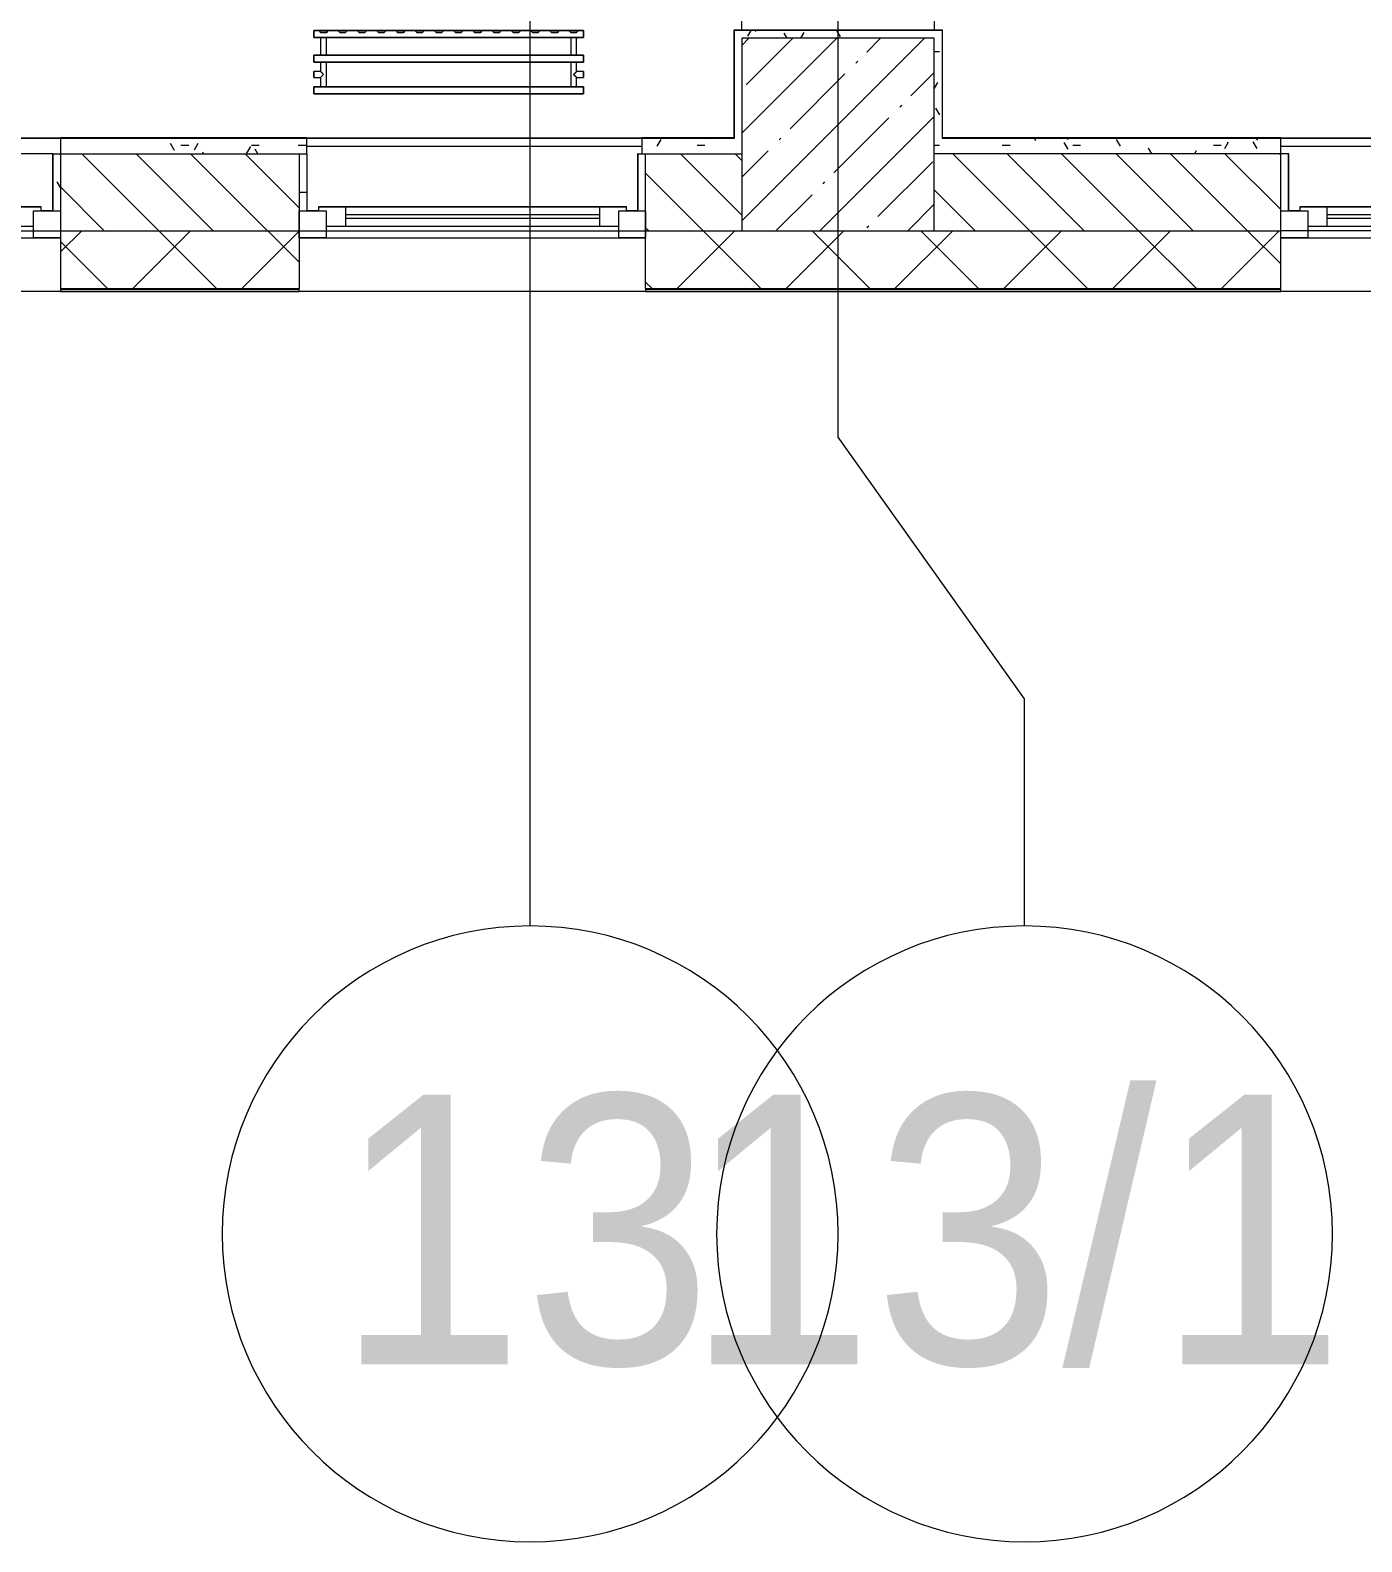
# Model space of a CAD drawing. Header units: millimetres. Extents: x -1113 to 415037, y -3642 to 354837.
# Drawn here: x 330289 to 333748, y -3506 to 421 of the extents above; entities that cross this region are included whole.
import ezdxf

# ---------------------------------------------------------------- set-up
doc = ezdxf.new("R2010")
doc.units = ezdxf.units.MM
for name, color, linetype, lineweight in [('A-FLOR', 7, 'Continuous', 9), ('A-GLAZ', 7, 'Continuous', 9), ('A-GLAZ-1', 7, 'Continuous', 5), ('A-WALL', 7, 'Continuous', 5), ('I-WALL', 7, 'Continuous', 5), ('S-COLS', 7, 'Continuous', 9), ('S-COLS-1', 7, 'Continuous', 5), ('Оси', 7, 'Continuous', 9), ('Оси-1', 7, 'Continuous', 20)]:
    doc.layers.add(name, color=color, linetype=linetype, lineweight=lineweight)
for name, color, linetype, lineweight, true_color in [('A-WALL-1', 9, 'Continuous', 5, 0x808080), ('A-WALL-FNSH-1', 9, 'Continuous', 5, 0x808080), ('M-EQPM-1', 7, 'Continuous', 9, 0xb2b2b2)]:
    doc.layers.add(name, color=color, linetype=linetype, lineweight=lineweight, true_color=true_color)
doc.styles.add('Arial', font='arial.ttf', dxfattribs={"width": 0.9, "height": 700})
pattern_1 = [(0, (289227.4, 1e-08), (243.84, 60.96), [20.117, -162.763, 20.117, -162.763, -975.36]), (0, (289227.4, 1e-08), (243.84, 60.96), [-365.76, 20.117, -345.643, 20.117, -162.763, -426.72]), (0, (289227.4, 1e-08), (243.84, 60.96), [-914.4, 20.117, -101.803, 20.117, -284.683]), (120, (289318.84, 30.48), (-174.71291, 180.691634), [20.117, -162.763, 20.117, -162.763, -975.36]), (120, (289318.84, 30.48), (-174.71291, 180.691634), [-365.76, 20.117, -345.643, 20.117, -162.763, -426.72]), (120, (289318.84, 30.48), (-174.71291, 180.691634), [-914.4, 20.117, -101.803, 20.117, -284.683]), (240, (289349.32, 152.4), (-69.12709, -241.651634), [20.117, -162.763, 20.117, -162.763, -975.36]), (240, (289349.32, 152.4), (-69.12709, -241.651634), [-365.76, 20.117, -345.643, 20.117, -162.763, -426.72]), (240, (289349.32, 152.4), (-69.12709, -241.651634), [-914.4, 20.117, -101.803, 20.117, -284.683])]

# ---------------------------------------------------------------- blocks, each defined once
blk = doc.blocks.new('BSC_Колонна _Прямоугольная - 500х500-V519-Объем проектирования 3 этажа')
at = {"layer": 'S-COLS-1'}
h = blk.add_hatch(dxfattribs=at)
h.set_pattern_fill('FP_12', color=256, style=0, pattern_type=2)
h.set_pattern_definition([(45, (-43160, -150), (-114.04925, 114.04925), []), (45, (-43045.95, -150), (-114.04925, 114.04925), [201.613, -40.323, 6.706, -33.617])])
h.paths.add_polyline_path([(-18.6, -250), (250, -250), (250, 250), (-250, 250), (-250, -250)])
for p, q in [((250, 250), (-250, 250)), ((-250, 250), (-250, -250)), ((250, -250), (250, 250)), ((-250, -250), (250, -250))]:
    blk.add_line(p, q, dxfattribs=at)
blk = doc.blocks.new('120_Окно_СКБ_2Ст - 120_Окно_СКБ_2Ст 3100х2500 _мал_створка слева_ 2-22446355-Объем проектирования 3 этажа')
at = {"layer": 'A-GLAZ'}
for p, q in [((-1550, -127), (-1550, -57)), ((-1550, -57), (-1480, -57)), ((-1480, -57), (-1480, -127)), ((650, -127), (650, -57)), ((650, -57), (720, -57)), ((720, -57), (720, -127)), ((1480, -127), (1480, -57)), ((1480, -57), (1550, -57)), ((1550, -57), (1550, -127)), ((650, -87), (-1480, -87)), ((-1480, -87), (-1480, -127)), ((-1430, -137), (-1430, -87)), ((600, -137), (600, -87)), ((650, -127), (650, -87)), ((1480, -87), (720, -87)), ((720, -87), (720, -127)), ((770, -137), (770, -87)), ((1430, -137), (1430, -87)), ((1480, -127), (1480, -87)), ((-1480, -127), (-1550, -127)), ((-1480, -127), (-1500, -127)), ((-1500, -127), (-1500, -137)), ((-1500, -137), (670, -137)), ((670, -137), (-1500, -137)), ((720, -127), (650, -127)), ((670, -127), (650, -127)), ((670, -137), (670, -127)), ((720, -127), (700, -127)), ((700, -127), (700, -137)), ((700, -137), (1500, -137)), ((1500, -137), (700, -137)), ((1550, -127), (1480, -127)), ((1500, -127), (1480, -127)), ((1500, -137), (1500, -127))]:
    blk.add_line(p, q, dxfattribs=at)
at = {"layer": 'A-GLAZ-1'}
for p, q in [((1550, -57), (-1550, -57)), ((-1430, -107), (600, -107)), ((600, -117), (-1430, -117)), ((770, -107), (1430, -107)), ((1430, -117), (770, -117)), ((-1530, -127), (-1500, -127)), ((670, -127), (700, -127)), ((1500, -127), (1530, -127))]:
    blk.add_line(p, q, dxfattribs=at)
blk = doc.blocks.new('120_Окно_СКБ_2Ст - 120_Окно_СКБ_2Ст 2100х2400 _мал створка справа_-V539-Объем проектирования 3 этажа')
at = {"layer": 'A-GLAZ'}
for p, q in [((-1050, -127), (-1050, -57)), ((-1050, -57), (-980, -57)), ((-980, -57), (-980, -127)), ((150, -127), (150, -57)), ((150, -57), (220, -57)), ((220, -57), (220, -127)), ((980, -127), (980, -57)), ((980, -57), (1050, -57)), ((1050, -57), (1050, -127)), ((150, -87), (-980, -87)), ((-980, -87), (-980, -127)), ((-930, -137), (-930, -87)), ((100, -137), (100, -87)), ((150, -127), (150, -87)), ((980, -87), (220, -87)), ((220, -87), (220, -127)), ((270, -137), (270, -87)), ((930, -137), (930, -87)), ((980, -127), (980, -87)), ((-980, -127), (-1050, -127)), ((-980, -127), (-1000, -127)), ((-1000, -127), (-1000, -137)), ((-1000, -137), (170, -137)), ((170, -137), (-1000, -137)), ((220, -127), (150, -127)), ((170, -127), (150, -127)), ((170, -137), (170, -127)), ((220, -127), (200, -127)), ((200, -127), (200, -137)), ((200, -137), (1000, -137)), ((1000, -137), (200, -137)), ((1050, -127), (980, -127)), ((1000, -127), (980, -127)), ((1000, -137), (1000, -127))]:
    blk.add_line(p, q, dxfattribs=at)
at = {"layer": 'A-GLAZ-1'}
for p, q in [((1050, -57), (-1050, -57)), ((-930, -107), (100, -107)), ((100, -117), (-930, -117)), ((270, -107), (930, -107)), ((930, -117), (270, -117)), ((-1030, -127), (-1000, -127)), ((170, -127), (200, -127)), ((1000, -127), (1030, -127))]:
    blk.add_line(p, q, dxfattribs=at)
blk = doc.blocks.new('120_Окно_СКБ_1Ст - 120_Окно_СКБ_1Ст 900х2500_h_-22445987-Объем проектирования 3 этажа')
at = {"layer": 'A-GLAZ'}
for p, q in [((-450, -127), (-450, -57)), ((-450, -57), (-380, -57)), ((-380, -57), (-380, -127)), ((380, -127), (380, -57)), ((380, -57), (450, -57)), ((450, -57), (450, -127)), ((380, -87), (-380, -87)), ((-380, -87), (-380, -127)), ((-330, -137), (-330, -87)), ((330, -137), (330, -87)), ((380, -127), (380, -87)), ((-380, -127), (-450, -127)), ((-380, -127), (-400, -127)), ((-400, -127), (-400, -137)), ((-400, -137), (400, -137)), ((400, -137), (-400, -137)), ((450, -127), (380, -127)), ((400, -127), (380, -127)), ((400, -137), (400, -127))]:
    blk.add_line(p, q, dxfattribs=at)
at = {"layer": 'A-GLAZ-1'}
for p, q in [((450, -57), (-450, -57)), ((-330, -107), (330, -107)), ((330, -117), (-330, -117)), ((-430, -127), (-400, -127)), ((400, -127), (430, -127))]:
    blk.add_line(p, q, dxfattribs=at)
blk = doc.blocks.new('radiator_prado_classic_z_tip_30_po exemplyaru - Classic Z Тип 30-500-V660-Объем проектирования 3 этажа')
at = {"layer": 'M-EQPM-1'}
for p, q in [((0, 228), (0, 210)), ((700, 228), (0, 228)), ((0, 210), (0, 228)), ((0, 228), (12.5, 228)), ((0, 210), (700, 210)), ((17.8, 210), (0, 210)), ((12.5, 228), (37.5, 228)), ((37.5, 228), (12.5, 228)), ((12.5, 228), (37.5, 228)), ((12.5, 228), (17.5, 223)), ((12.5, 228), (17.5, 223)), ((32.5, 223), (17.5, 223)), ((17.5, 223), (32.5, 223)), ((17.5, 210), (17.5, 164)), ((17.5, 210), (17.5, 164)), ((17.8, 210), (17.5, 210)), ((17.5, 210), (17.8, 210)), ((17.8, 210), (17.5, 210)), ((17.5, 210), (18.5, 210)), ((32.2, 210), (17.8, 210)), ((17.8, 210), (32.2, 210)), ((32.2, 210), (17.8, 210)), ((18.5, 210), (21.3, 210)), ((21.3, 210), (25, 210)), ((25, 210), (32.5, 210)), ((32.5, 210), (32.2, 210)), ((32.2, 210), (32.5, 210)), ((32.5, 210), (32.2, 210)), ((667.8, 210), (32.2, 210)), ((32.5, 223), (37.5, 228)), ((37.5, 228), (32.5, 223)), ((32.5, 164), (32.5, 210)), ((32.5, 164), (32.5, 210)), ((37.5, 228), (62.5, 228)), ((62.5, 228), (87.5, 228)), ((87.5, 228), (62.5, 228)), ((62.5, 228), (87.5, 228)), ((62.5, 228), (67.5, 223)), ((62.5, 228), (67.5, 223)), ((82.5, 223), (67.5, 223)), ((67.5, 223), (82.5, 223)), ((82.5, 223), (87.5, 228)), ((87.5, 228), (82.5, 223)), ((87.5, 228), (112.5, 228)), ((112.5, 228), (137.5, 228)), ((137.5, 228), (112.5, 228)), ((112.5, 228), (137.5, 228)), ((112.5, 228), (117.5, 223)), ((112.5, 228), (117.5, 223)), ((132.5, 223), (117.5, 223)), ((117.5, 223), (132.5, 223)), ((132.5, 223), (137.5, 228)), ((137.5, 228), (132.5, 223)), ((137.5, 228), (162.5, 228)), ((162.5, 228), (187.5, 228)), ((187.5, 228), (162.5, 228)), ((162.5, 228), (187.5, 228)), ((162.5, 228), (167.5, 223)), ((162.5, 228), (167.5, 223)), ((182.5, 223), (167.5, 223)), ((167.5, 223), (182.5, 223)), ((182.5, 223), (187.5, 228)), ((187.5, 228), (182.5, 223)), ((187.5, 228), (212.5, 228)), ((212.5, 228), (237.5, 228)), ((237.5, 228), (212.5, 228)), ((212.5, 228), (237.5, 228)), ((212.5, 228), (217.5, 223)), ((212.5, 228), (217.5, 223)), ((232.5, 223), (217.5, 223)), ((217.5, 223), (232.5, 223)), ((232.5, 223), (237.5, 228)), ((237.5, 228), (232.5, 223)), ((237.5, 228), (262.5, 228)), ((262.5, 228), (287.5, 228)), ((287.5, 228), (262.5, 228)), ((262.5, 228), (287.5, 228)), ((262.5, 228), (267.5, 223)), ((262.5, 228), (267.5, 223)), ((282.5, 223), (267.5, 223)), ((267.5, 223), (282.5, 223)), ((282.5, 223), (287.5, 228)), ((287.5, 228), (282.5, 223)), ((287.5, 228), (312.5, 228)), ((312.5, 228), (337.5, 228)), ((337.5, 228), (312.5, 228)), ((312.5, 228), (337.5, 228)), ((312.5, 228), (317.5, 223)), ((312.5, 228), (317.5, 223)), ((332.5, 223), (317.5, 223)), ((317.5, 223), (332.5, 223)), ((332.5, 223), (337.5, 228)), ((337.5, 228), (332.5, 223)), ((337.5, 228), (362.5, 228)), ((362.5, 228), (387.5, 228)), ((387.5, 228), (362.5, 228)), ((362.5, 228), (387.5, 228)), ((362.5, 228), (367.5, 223)), ((362.5, 228), (367.5, 223)), ((382.5, 223), (367.5, 223)), ((367.5, 223), (382.5, 223)), ((382.5, 223), (387.5, 228)), ((387.5, 228), (382.5, 223)), ((387.5, 228), (412.5, 228)), ((412.5, 228), (437.5, 228)), ((437.5, 228), (412.5, 228)), ((412.5, 228), (437.5, 228)), ((412.5, 228), (417.5, 223)), ((412.5, 228), (417.5, 223)), ((432.5, 223), (417.5, 223)), ((417.5, 223), (432.5, 223)), ((432.5, 223), (437.5, 228)), ((437.5, 228), (432.5, 223)), ((437.5, 228), (462.5, 228)), ((462.5, 228), (487.5, 228)), ((487.5, 228), (462.5, 228)), ((462.5, 228), (487.5, 228)), ((462.5, 228), (467.5, 223)), ((462.5, 228), (467.5, 223)), ((482.5, 223), (467.5, 223)), ((467.5, 223), (482.5, 223)), ((482.5, 223), (487.5, 228)), ((487.5, 228), (482.5, 223)), ((487.5, 228), (512.5, 228)), ((512.5, 228), (537.5, 228)), ((537.5, 228), (512.5, 228)), ((512.5, 228), (537.5, 228)), ((512.5, 228), (517.5, 223)), ((512.5, 228), (517.5, 223)), ((532.5, 223), (517.5, 223)), ((517.5, 223), (532.5, 223)), ((532.5, 223), (537.5, 228)), ((537.5, 228), (532.5, 223)), ((537.5, 228), (562.5, 228)), ((562.5, 228), (587.5, 228)), ((587.5, 228), (562.5, 228)), ((562.5, 228), (587.5, 228)), ((562.5, 228), (567.5, 223)), ((562.5, 228), (567.5, 223)), ((582.5, 223), (567.5, 223)), ((567.5, 223), (582.5, 223)), ((582.5, 223), (587.5, 228)), ((587.5, 228), (582.5, 223)), ((587.5, 228), (612.5, 228)), ((612.5, 228), (637.5, 228)), ((637.5, 228), (612.5, 228)), ((612.5, 228), (637.5, 228)), ((612.5, 228), (617.5, 223)), ((617.5, 223), (612.5, 228)), ((632.5, 223), (617.5, 223)), ((617.5, 223), (632.5, 223)), ((632.5, 223), (637.5, 228)), ((637.5, 228), (632.5, 223)), ((637.5, 228), (662.5, 228)), ((662.5, 228), (687.5, 228)), ((687.5, 228), (662.5, 228)), ((662.5, 228), (687.5, 228)), ((662.5, 228), (667.5, 223)), ((662.5, 228), (667.5, 223)), ((682.5, 223), (667.5, 223)), ((667.5, 223), (682.5, 223)), ((667.5, 210), (667.5, 164)), ((667.5, 210), (667.5, 164)), ((667.8, 210), (667.5, 210)), ((667.5, 210), (671.2, 210)), ((667.8, 210), (667.5, 210)), ((667.5, 210), (667.8, 210)), ((682.2, 210), (667.8, 210)), ((671.2, 210), (667.8, 210)), ((667.8, 210), (682.2, 210)), ((671.2, 210), (682.5, 210)), ((673.1, 210), (671.2, 210)), ((675, 210), (673.1, 210)), ((676.9, 210), (675, 210)), ((678.7, 210), (676.9, 210)), ((682.2, 210), (678.7, 210)), ((682.5, 210), (682.2, 210)), ((682.5, 210), (682.2, 210)), ((682.2, 210), (682.5, 210)), ((700, 210), (682.2, 210)), ((682.5, 223), (687.5, 228)), ((687.5, 228), (682.5, 223)), ((682.5, 164), (682.5, 210)), ((682.5, 164), (682.5, 210)), ((687.5, 228), (700, 228)), ((700, 210), (700, 228)), ((700, 228), (700, 210)), ((700, 164), (0, 164)), ((0, 164), (0, 146)), ((0, 146), (0, 164)), ((0, 164), (17.8, 164)), ((17.8, 164), (17.5, 164)), ((17.5, 164), (17.8, 164)), ((17.8, 164), (17.5, 164)), ((17.5, 164), (21.3, 164)), ((32.2, 164), (17.8, 164)), ((17.8, 164), (32.2, 164)), ((32.2, 164), (17.8, 164)), ((21.3, 164), (30.3, 164)), ((30.3, 164), (32.5, 164)), ((32.5, 164), (32.2, 164)), ((32.2, 164), (32.5, 164)), ((32.5, 164), (32.2, 164)), ((32.2, 164), (667.8, 164)), ((667.8, 164), (667.5, 164)), ((667.5, 164), (675, 164)), ((667.8, 164), (667.5, 164)), ((667.5, 164), (667.8, 164)), ((682.2, 164), (667.8, 164)), ((682.2, 164), (667.8, 164)), ((667.8, 164), (682.2, 164)), ((675, 164), (682.5, 164)), ((682.5, 164), (682.2, 164)), ((682.5, 164), (682.2, 164)), ((682.2, 164), (682.5, 164)), ((682.2, 164), (700, 164)), ((700, 146), (700, 164)), ((700, 164), (700, 146)), ((0, 146), (700, 146)), ((18.5, 146), (0, 146)), ((17.5, 121.5), (0, 121.5)), ((17.5, 121.5), (0, 121.5)), ((0, 121.5), (0, 120.5)), ((0, 106.5), (0, 121.5)), ((0, 120.5), (0, 107.5)), ((0, 120.5), (0, 119.3)), ((0, 114), (0, 120.5)), ((0, 120.5), (0, 120.5)), ((0, 119.3), (0, 117.8)), ((17.5, 146), (17.5, 121.5)), ((17.5, 146), (17.5, 121.5)), ((17.5, 146), (17.8, 146)), ((17.8, 146), (17.5, 146)), ((17.5, 146), (18.5, 146)), ((21.3, 146), (17.5, 146)), ((17.8, 146), (18.5, 146)), ((18.5, 146), (17.8, 146)), ((18.5, 146), (32.2, 146)), ((32.2, 146), (18.5, 146)), ((18.5, 146), (32.2, 146)), ((30.3, 146), (21.3, 146)), ((32.5, 146), (30.3, 146)), ((32.2, 146), (32.5, 146)), ((32.5, 146), (32.2, 146)), ((32.2, 146), (32.5, 146)), ((667.8, 146), (32.2, 146)), ((32.5, 82), (32.5, 146)), ((32.5, 82), (32.5, 146)), ((667.5, 146), (667.5, 82)), ((667.5, 146), (667.5, 82)), ((667.5, 146), (667.8, 146)), ((669.7, 146), (667.5, 146)), ((667.5, 146), (667.8, 146)), ((667.8, 146), (667.5, 146)), ((667.8, 146), (681.5, 146)), ((667.8, 146), (681.5, 146)), ((681.5, 146), (667.8, 146)), ((682.5, 146), (669.7, 146)), ((681.5, 146), (682.5, 146)), ((681.5, 146), (682.5, 146)), ((682.5, 146), (681.5, 146)), ((700, 146), (681.5, 146)), ((682.5, 121.5), (682.5, 146)), ((682.5, 121.5), (682.5, 146)), ((700, 121.5), (682.5, 121.5)), ((700, 121.5), (682.5, 121.5)), ((700, 121.5), (700, 106.5)), ((700, 120.5), (700, 121.5)), ((700, 121.5), (700, 120.5)), ((700, 120.5), (700, 121.5)), ((700, 114), (700, 120.5)), ((700, 120.5), (700, 107.5)), ((700, 107.5), (700, 120.5)), ((0, 117.8), (0, 114)), ((0, 114), (0, 110.3)), ((0, 110.3), (0, 114)), ((0, 110.3), (0, 108.7)), ((0, 107.5), (0, 110.3)), ((0, 108.7), (0, 107.5)), ((0, 107.5), (0, 106.5)), ((0, 107.5), (0, 107.5)), ((0, 106.5), (17.5, 106.5)), ((0, 106.5), (17.5, 106.5)), ((700, 82), (0, 82)), ((0, 82), (0, 64)), ((0, 64), (0, 82)), ((0, 82), (18.5, 82)), ((17.5, 106.5), (17.5, 82)), ((17.5, 106.5), (17.5, 82)), ((17.8, 82), (17.5, 82)), ((17.5, 82), (18.5, 82)), ((18.5, 82), (17.5, 82)), ((17.5, 82), (25, 82)), ((18.5, 82), (17.8, 82)), ((32.2, 82), (18.5, 82)), ((18.5, 82), (32.2, 82)), ((32.2, 82), (18.5, 82)), ((25, 82), (32.5, 82)), ((32.5, 82), (32.2, 82)), ((32.2, 82), (32.5, 82)), ((32.5, 82), (32.2, 82)), ((32.2, 82), (667.8, 82)), ((667.8, 82), (667.5, 82)), ((667.5, 82), (675, 82)), ((667.8, 82), (667.5, 82)), ((667.5, 82), (667.8, 82)), ((681.5, 82), (667.8, 82)), ((681.5, 82), (667.8, 82)), ((667.8, 82), (681.5, 82)), ((675, 82), (678.7, 82)), ((678.7, 82), (682.5, 82)), ((682.5, 82), (681.5, 82)), ((682.5, 82), (681.5, 82)), ((681.5, 82), (682.5, 82)), ((681.5, 82), (700, 82)), ((682.5, 82), (682.5, 106.5)), ((682.5, 106.5), (700, 106.5)), ((682.5, 82), (682.5, 106.5)), ((682.5, 106.5), (700, 106.5)), ((700, 107.5), (700, 114)), ((700, 106.5), (700, 107.5)), ((700, 107.5), (700, 106.5)), ((700, 106.5), (700, 107.5)), ((700, 64), (700, 82)), ((700, 82), (700, 64)), ((700, 64), (0, 64)), ((0, 64), (700, 64))]:
    blk.add_line(p, q, dxfattribs=at)
for points, knots in [([(18.5, 120.5), (18.4, 120.6), (18.3, 120.7), (18.1, 120.9), (17.9, 121.1), (17.8, 121.2), (17.7, 121.3), (17.5, 121.5), (17.5, 121.5), (17.5, 121.5)], [0.7142857, 0.7142857, 0.7142857, 0.7142857, 0.75, 0.7857143, 0.8214286, 0.8571429, 0.8928571, 0.9285714, 1, 1, 1, 1]), ([(17.5, 121.5), (17.5, 121.5), (17.5, 121.5), (17.7, 121.3), (17.8, 121.2), (17.9, 121.1), (18.1, 120.9), (18.3, 120.7), (18.4, 120.6), (18.5, 120.5)], [0, 0, 0, 0, 0.0714286, 0.1071429, 0.1428571, 0.1785714, 0.2142857, 0.25, 0.2857143, 0.2857143, 0.2857143, 0.2857143]), ([(17.5, 121.5), (17.5, 121.5), (17.5, 121.5), (17.7, 121.3), (17.8, 121.2), (17.9, 121.1), (18.1, 120.9), (18.3, 120.7), (18.4, 120.6), (18.5, 120.5)], [0, 0, 0, 0, 0.0714286, 0.1071429, 0.1428571, 0.1785714, 0.2142857, 0.25, 0.2857143, 0.2857143, 0.2857143, 0.2857143]), ([(25, 114), (24.5, 114.5), (23.6, 115.4), (22.4, 116.6), (21.6, 117.4), (21.1, 117.9), (20.8, 118.2), (20.5, 118.5), (20.2, 118.8), (19.8, 119.1), (19.6, 119.4), (19.3, 119.7), (19, 120), (18.7, 120.3), (18.5, 120.5), (18.3, 120.7), (18.1, 120.9), (17.9, 121.1), (17.8, 121.2), (17.7, 121.3), (17.5, 121.5), (17.5, 121.5), (17.5, 121.5)], [0, 0, 0, 0, 0.142857, 0.285714, 0.357143, 0.392857, 0.428571, 0.464286, 0.5, 0.535714, 0.571429, 0.607143, 0.642857, 0.678571, 0.714286, 0.75, 0.785714, 0.821429, 0.857143, 0.892857, 0.928571, 1, 1, 1, 1]), ([(22.1, 116.9), (21.9, 117.1), (21.6, 117.4), (21.1, 117.9), (20.8, 118.2), (20.5, 118.5), (20.2, 118.8), (19.9, 119.2), (19.7, 119.3), (19.6, 119.4)], [0.2857143, 0.2857143, 0.2857143, 0.2857143, 0.3571429, 0.3928571, 0.4285714, 0.4642857, 0.5, 0.5357143, 0.5714286, 0.5714286, 0.5714286, 0.5714286]), ([(19.6, 119.4), (19.7, 119.3), (19.9, 119.2), (20.3, 118.7), (20.7, 118.3), (21.1, 117.9), (21.6, 117.4), (21.9, 117.1), (22.1, 116.9)], [0.4285714, 0.4285714, 0.4285714, 0.4285714, 0.4642857, 0.5, 0.5714286, 0.6071429, 0.6428571, 0.7142857, 0.7142857, 0.7142857, 0.7142857]), ([(19.6, 119.4), (19.7, 119.3), (19.8, 119.1), (20.3, 118.7), (20.7, 118.3), (21.1, 117.9), (21.6, 117.4), (21.9, 117.1), (22.1, 116.9)], [0.4285714, 0.4285714, 0.4285714, 0.4285714, 0.4642857, 0.5, 0.5714286, 0.6071429, 0.6428571, 0.7142857, 0.7142857, 0.7142857, 0.7142857]), ([(675, 114), (675.5, 114.5), (676.4, 115.4), (677.6, 116.6), (678.4, 117.4), (678.9, 117.9), (679.2, 118.2), (679.5, 118.5), (679.8, 118.8), (680.1, 119.2), (680.4, 119.4), (680.7, 119.7), (681, 120), (681.3, 120.3), (681.5, 120.5), (681.7, 120.7), (681.9, 120.9), (682.1, 121.1), (682.2, 121.2), (682.3, 121.3), (682.5, 121.5), (682.5, 121.5), (682.5, 121.5)], [0, 0, 0, 0, 0.142857, 0.285714, 0.357143, 0.392857, 0.428571, 0.464286, 0.5, 0.535714, 0.571429, 0.607143, 0.642857, 0.678571, 0.714286, 0.75, 0.785714, 0.821429, 0.857143, 0.892857, 0.928571, 1, 1, 1, 1]), ([(680.4, 119.4), (680.3, 119.3), (680.1, 119.2), (679.7, 118.7), (679.3, 118.3), (678.9, 117.9), (678.4, 117.4), (678.1, 117.1), (677.9, 116.9)], [0.4285714, 0.4285714, 0.4285714, 0.4285714, 0.4642857, 0.5, 0.5714286, 0.6071429, 0.6428571, 0.7142857, 0.7142857, 0.7142857, 0.7142857]), ([(677.9, 116.9), (678.1, 117.1), (678.4, 117.4), (678.9, 117.9), (679.2, 118.2), (679.5, 118.5), (679.8, 118.8), (680.1, 119.2), (680.3, 119.3), (680.4, 119.4)], [0.2857143, 0.2857143, 0.2857143, 0.2857143, 0.3571429, 0.3928571, 0.4285714, 0.4642857, 0.5, 0.5357143, 0.5714286, 0.5714286, 0.5714286, 0.5714286]), ([(679.2, 118.2), (679.1, 118.1), (678.9, 117.9), (678.4, 117.4), (678.1, 117.1), (677.9, 116.9)], [0.5714286, 0.5714286, 0.5714286, 0.5714286, 0.6071429, 0.6428571, 0.7142857, 0.7142857, 0.7142857, 0.7142857]), ([(680.4, 119.4), (680.3, 119.3), (680.1, 119.2), (679.7, 118.7), (679.4, 118.4), (679.2, 118.2)], [0.4285714, 0.4285714, 0.4285714, 0.4285714, 0.4642857, 0.5, 0.5714286, 0.5714286, 0.5714286, 0.5714286]), ([(682.5, 121.5), (682.5, 121.5), (682.5, 121.5), (682.3, 121.3), (682.2, 121.2), (682.1, 121.1), (681.9, 120.9), (681.7, 120.7), (681.6, 120.6), (681.5, 120.5)], [0, 0, 0, 0, 0.0714286, 0.1071429, 0.1428571, 0.1785714, 0.2142857, 0.25, 0.2857143, 0.2857143, 0.2857143, 0.2857143]), ([(682.5, 121.5), (682.5, 121.5), (682.5, 121.5), (682.3, 121.3), (682.2, 121.2), (682.1, 121.1), (681.9, 120.9), (681.7, 120.7), (681.6, 120.6), (681.5, 120.5)], [0, 0, 0, 0, 0.0714286, 0.1071429, 0.1428571, 0.1785714, 0.2142857, 0.25, 0.2857143, 0.2857143, 0.2857143, 0.2857143]), ([(681.5, 120.5), (681.6, 120.6), (681.7, 120.7), (681.9, 120.9), (682.1, 121.1), (682.2, 121.2), (682.3, 121.3), (682.5, 121.5), (682.5, 121.5), (682.5, 121.5)], [0.7142857, 0.7142857, 0.7142857, 0.7142857, 0.75, 0.7857143, 0.8214286, 0.8571429, 0.8928571, 0.9285714, 1, 1, 1, 1]), ([(17.5, 106.5), (17.5, 106.5), (17.5, 106.5), (17.7, 106.7), (17.8, 106.8), (17.9, 106.9), (18.1, 107.1), (18.3, 107.3), (18.5, 107.5), (18.7, 107.7), (19, 108), (19.3, 108.3), (19.6, 108.6), (19.8, 108.9), (20.3, 109.3), (20.7, 109.7), (21.1, 110.1), (21.6, 110.6), (22.4, 111.4), (23.6, 112.6), (24.5, 113.5), (25, 114)], [0, 0, 0, 0, 0.071429, 0.107143, 0.142857, 0.178571, 0.214286, 0.25, 0.285714, 0.321429, 0.357143, 0.392857, 0.428571, 0.464286, 0.5, 0.571429, 0.607143, 0.642857, 0.714286, 0.857143, 1, 1, 1, 1]), ([(17.5, 106.5), (17.5, 106.5), (17.5, 106.5), (17.7, 106.7), (17.8, 106.8), (17.9, 106.9), (18.1, 107.1), (18.3, 107.3), (18.4, 107.4), (18.5, 107.5)], [0, 0, 0, 0, 0.0714286, 0.1071429, 0.1428571, 0.1785714, 0.2142857, 0.25, 0.2857143, 0.2857143, 0.2857143, 0.2857143]), ([(18.5, 107.5), (18.4, 107.4), (18.3, 107.3), (18.1, 107.1), (17.9, 106.9), (17.8, 106.8), (17.7, 106.7), (17.5, 106.5), (17.5, 106.5), (17.5, 106.5)], [0.7142857, 0.7142857, 0.7142857, 0.7142857, 0.75, 0.7857143, 0.8214286, 0.8571429, 0.8928571, 0.9285714, 1, 1, 1, 1]), ([(18.5, 107.5), (18.4, 107.4), (18.3, 107.3), (18.1, 107.1), (17.9, 106.9), (17.8, 106.8), (17.7, 106.7), (17.5, 106.5), (17.5, 106.5), (17.5, 106.5)], [0.7142857, 0.7142857, 0.7142857, 0.7142857, 0.75, 0.7857143, 0.8214286, 0.8571429, 0.8928571, 0.9285714, 1, 1, 1, 1]), ([(19.6, 108.6), (19.7, 108.7), (19.9, 108.8), (20.3, 109.3), (20.7, 109.7), (21.1, 110.1), (21.6, 110.6), (21.9, 110.9), (22.1, 111.1)], [0.4285714, 0.4285714, 0.4285714, 0.4285714, 0.4642857, 0.5, 0.5714286, 0.6071429, 0.6428571, 0.7142857, 0.7142857, 0.7142857, 0.7142857]), ([(22.1, 111.1), (21.9, 110.9), (21.6, 110.6), (21.1, 110.1), (20.8, 109.8), (20.5, 109.5), (20.2, 109.2), (19.9, 108.8), (19.7, 108.7), (19.6, 108.6)], [0.2857143, 0.2857143, 0.2857143, 0.2857143, 0.3571429, 0.3928571, 0.4285714, 0.4642857, 0.5, 0.5357143, 0.5714286, 0.5714286, 0.5714286, 0.5714286]), ([(22.1, 111.1), (21.9, 110.9), (21.6, 110.6), (21.1, 110.1), (20.8, 109.8), (20.5, 109.5), (20.2, 109.2), (19.8, 108.9), (19.7, 108.7), (19.6, 108.6)], [0.2857143, 0.2857143, 0.2857143, 0.2857143, 0.3571429, 0.3928571, 0.4285714, 0.4642857, 0.5, 0.5357143, 0.5714286, 0.5714286, 0.5714286, 0.5714286]), ([(682.5, 106.5), (682.5, 106.5), (682.5, 106.5), (682.3, 106.7), (682.2, 106.8), (682.1, 106.9), (681.9, 107.1), (681.7, 107.3), (681.5, 107.5), (681.3, 107.7), (681, 108), (680.7, 108.3), (680.4, 108.6), (680.1, 108.8), (679.7, 109.3), (679.3, 109.7), (678.9, 110.1), (678.4, 110.6), (677.6, 111.4), (676.4, 112.6), (675.5, 113.5), (675, 114)], [0, 0, 0, 0, 0.071429, 0.107143, 0.142857, 0.178571, 0.214286, 0.25, 0.285714, 0.321429, 0.357143, 0.392857, 0.428571, 0.464286, 0.5, 0.571429, 0.607143, 0.642857, 0.714286, 0.857143, 1, 1, 1, 1]), ([(677.9, 111.1), (678.1, 110.9), (678.4, 110.6), (678.9, 110.1), (679.2, 109.8), (679.5, 109.5), (679.8, 109.2), (680.1, 108.8), (680.3, 108.7), (680.4, 108.6)], [0.2857143, 0.2857143, 0.2857143, 0.2857143, 0.3571429, 0.3928571, 0.4285714, 0.4642857, 0.5, 0.5357143, 0.5714286, 0.5714286, 0.5714286, 0.5714286]), ([(677.9, 111.1), (678.1, 110.9), (678.4, 110.6), (678.9, 110.1), (679.2, 109.8), (679.5, 109.5), (679.8, 109.2), (680.1, 108.8), (680.3, 108.7), (680.4, 108.6)], [0.2857143, 0.2857143, 0.2857143, 0.2857143, 0.3571429, 0.3928571, 0.4285714, 0.4642857, 0.5, 0.5357143, 0.5714286, 0.5714286, 0.5714286, 0.5714286]), ([(680.4, 108.6), (680.3, 108.7), (680.1, 108.8), (679.7, 109.3), (679.3, 109.7), (678.9, 110.1), (678.4, 110.6), (678.1, 110.9), (677.9, 111.1)], [0.4285714, 0.4285714, 0.4285714, 0.4285714, 0.4642857, 0.5, 0.5714286, 0.6071429, 0.6428571, 0.7142857, 0.7142857, 0.7142857, 0.7142857]), ([(681.5, 107.5), (681.6, 107.4), (681.7, 107.3), (681.9, 107.1), (682.1, 106.9), (682.2, 106.8), (682.3, 106.7), (682.5, 106.5), (682.5, 106.5), (682.5, 106.5)], [0.7142857, 0.7142857, 0.7142857, 0.7142857, 0.75, 0.7857143, 0.8214286, 0.8571429, 0.8928571, 0.9285714, 1, 1, 1, 1]), ([(681.5, 107.5), (681.6, 107.4), (681.7, 107.3), (681.9, 107.1), (682.1, 106.9), (682.2, 106.8), (682.3, 106.7), (682.5, 106.5), (682.5, 106.5), (682.5, 106.5)], [0.7142857, 0.7142857, 0.7142857, 0.7142857, 0.75, 0.7857143, 0.8214286, 0.8571429, 0.8928571, 0.9285714, 1, 1, 1, 1]), ([(682.5, 106.5), (682.5, 106.5), (682.5, 106.5), (682.3, 106.7), (682.2, 106.8), (682.1, 106.9), (681.9, 107.1), (681.7, 107.3), (681.6, 107.4), (681.5, 107.5)], [0, 0, 0, 0, 0.0714286, 0.1071429, 0.1428571, 0.1785714, 0.2142857, 0.25, 0.2857143, 0.2857143, 0.2857143, 0.2857143])]:
    blk.add_open_spline(points, degree=3, knots=knots, dxfattribs=at)
for points in [[(19.6, 119.4), (19.5, 119.5), (19.3, 119.7), (19, 120), (18.7, 120.3), (18.6, 120.4), (18.5, 120.5)], [(18.5, 120.5), (18.6, 120.4), (18.7, 120.3), (19, 120), (19.3, 119.7), (19.5, 119.5), (19.6, 119.4)], [(18.5, 120.5), (18.6, 120.4), (18.7, 120.3), (19, 120), (19.3, 119.7), (19.5, 119.5), (19.6, 119.4)], [(681.5, 120.5), (681.4, 120.4), (681.3, 120.3), (681, 120), (680.7, 119.7), (680.5, 119.5), (680.4, 119.4)], [(681.5, 120.5), (681.4, 120.4), (681.3, 120.3), (681, 120), (680.7, 119.7), (680.5, 119.5), (680.4, 119.4)], [(680.4, 119.4), (680.5, 119.5), (680.7, 119.7), (681, 120), (681.3, 120.3), (681.4, 120.4), (681.5, 120.5)], [(18.5, 107.5), (18.6, 107.6), (18.7, 107.7), (19, 108), (19.3, 108.3), (19.5, 108.5), (19.6, 108.6)], [(19.6, 108.6), (19.5, 108.5), (19.3, 108.3), (19, 108), (18.7, 107.7), (18.6, 107.6), (18.5, 107.5)], [(19.6, 108.6), (19.5, 108.5), (19.3, 108.3), (19, 108), (18.7, 107.7), (18.6, 107.6), (18.5, 107.5)], [(25, 114), (24.5, 114.5), (23.6, 115.4), (22.6, 116.4), (22.1, 116.9)], [(22.1, 116.9), (22.6, 116.4), (23.1, 115.9), (23.6, 115.4)], [(22.1, 116.9), (22.6, 116.4), (23.6, 115.4), (24.5, 114.5), (25, 114)], [(22.1, 111.1), (22.6, 111.6), (23.6, 112.6), (24.5, 113.5), (25, 114)], [(25, 114), (24.5, 113.5), (23.6, 112.6), (22.6, 111.6), (22.1, 111.1)], [(23.6, 112.6), (23.1, 112.1), (22.6, 111.6), (22.1, 111.1)], [(23.6, 115.4), (24, 115), (24.5, 114.5), (25, 114)], [(25, 114), (24.5, 113.5), (24, 113), (23.6, 112.6)], [(677.9, 116.9), (677.4, 116.4), (676.4, 115.4), (675.5, 114.5), (675, 114)], [(677.9, 116.9), (677.4, 116.4), (676.4, 115.4), (675.5, 114.5), (675, 114)], [(675, 114), (675.5, 114.5), (676.4, 115.4), (677.4, 116.4), (677.9, 116.9)], [(675, 114), (675.5, 113.5), (676.4, 112.6), (677.4, 111.6), (677.9, 111.1)], [(675, 114), (675.5, 113.5), (676.4, 112.6), (677.4, 111.6), (677.9, 111.1)], [(677.9, 111.1), (677.4, 111.6), (676.4, 112.6), (675.5, 113.5), (675, 114)], [(680.4, 108.6), (680.5, 108.5), (680.7, 108.3), (681, 108), (681.3, 107.7), (681.4, 107.6), (681.5, 107.5)], [(680.4, 108.6), (680.5, 108.5), (680.7, 108.3), (681, 108), (681.3, 107.7), (681.4, 107.6), (681.5, 107.5)], [(681.5, 107.5), (681.4, 107.6), (681.3, 107.7), (681, 108), (680.7, 108.3), (680.5, 108.5), (680.4, 108.6)]]:
    blk.add_open_spline(points, degree=3, dxfattribs=at)
blk = doc.blocks.new('Ось сетки - D8-29747960-Объем проектирования 3 этажа')
at = {"layer": 'Оси-1'}
for start, end in [(360, 180), (180, 360)]:
    blk.add_arc((0, 0), 4, start, end, dxfattribs=at)

msp = doc.modelspace()

# ---------------------------------------------------------------- hatches: boundary and pattern name
at = {"layer": 'A-WALL'}
h = msp.add_hatch(dxfattribs=at)
h.set_pattern_fill('FP_2', color=256, style=0, pattern_type=2)
h.set_pattern_definition([(135, (289227.4, 1e-08), (-70.71068, -70.71068), [])])
h.paths.add_polyline_path([(354546.2, -100), (354637.4, -100), (354637.4, 100), (354387.4, 100), (354387.4, -100), (354528.3, -100)])
h.paths.add_polyline_path([(341887.4, -100), (341886.8, 100), (341637.4, 100), (341637.4, -100), (341886.8, -100)])
h.paths.add_polyline_path([(340237.4, -100), (340237.4, 100), (339487.4, 100), (339487.4, -100), (339983.2, -100)])
h.paths.add_polyline_path([(343987.4, -100), (344737.4, -100), (344737.4, 100), (343987.4, 100)])
h.paths.add_polyline_path([(352937.4, -100), (353487.4, -100), (353487.4, 100), (352937.4, 100)])
h.paths.add_polyline_path([(350837.4, -100), (350837.4, 100), (350637.4, 100), (350637.4, -100)])
h.paths.add_polyline_path([(330987.4, -100), (330987.4, 100), (330367.4, 100), (330367.4, -100)])
h.paths.add_polyline_path([(332137.4, -100), (332137.4, 100), (331887.4, 100), (331887.4, -100)])
h.paths.add_polyline_path([(347037.4, -100), (347037.4, 100), (346137.4, 100), (346137.4, -100), (346509.9, -100)])
h.paths.add_polyline_path([(332637.4, -100), (333537.4, -100), (333537.4, 100), (332637.4, 100), (332637.4, 94.8)])
h.paths.add_polyline_path([(337137.4, -100), (337387.4, -100), (337387.4, 100), (337137.4, 100)])
h.paths.add_polyline_path([(327767.4, -100), (327767.4, 100), (327717.4, 100), (327717.4, -100)])
h.paths.add_polyline_path([(327217.4, -100), (327217.4, 100), (326650.4, 100), (326650.4, -100), (326929.9, -100)])
h.paths.add_polyline_path([(325197.4, -100), (325750.4, -100), (325750.4, 100), (325197.4, 100), (325197.4, -48)])
h.paths.add_polyline_path([(315637.1, -100), (315637.1, 100), (315387.4, 100), (315387.4, -100)])
h.paths.add_polyline_path([(308587.4, -100), (309937.4, -100), (309937.4, 100), (308587.4, 100), (308587.4, -13.9)])
h.paths.add_polyline_path([(311737.4, -100), (311937.4, -100), (311937.4, 100), (311737.4, 100), (311737.4, -91.9)])
h.paths.add_polyline_path([(319037.1, -100), (319210.2, -100), (319210.2, 100), (319037.1, 100), (319037.1, -70.1)])
h.paths.add_polyline_path([(320110.2, -100), (321337.4, -100), (321337.4, 100), (320110.2, 100), (320110.2, -45.7)])
h.paths.add_polyline_path([(323097.4, -100), (323097.4, 100), (322837.4, 100), (322837.4, -100), (322857.4, -100)])
h.paths.add_polyline_path([(314787.4, -100), (314787.4, 100), (314037.4, 100), (314037.4, -100)])
h.paths.add_polyline_path([(311137.4, -100), (311137.4, 100), (310837.4, 100), (310837.4, -100)])
h.paths.add_polyline_path([(304087.4, -100), (304837.4, -100), (304837.4, 100), (304087.4, 100)])
h.paths.add_polyline_path([(305887.4, -100), (305887.4, 100), (305737.4, 100), (305737.4, -100)])
h.paths.add_polyline_path([(299587.1, -100), (300337.4, -100), (300337.4, 100), (299587.1, 100)])
h.paths.add_polyline_path([(301367.4, -100), (301387.4, -100), (301387.4, 100), (301237.4, 100), (301237.4, -100)])
h.paths.add_polyline_path([(296472.2, -100), (296887.4, -100), (296887.4, 100), (296057.4, 100), (296057.4, -100)])
h = msp.add_hatch(dxfattribs=at)
h.set_pattern_fill('FP_24', color=256, style=0, pattern_type=2)
h.set_pattern_definition([(45, (289227.4, 1e-08), (-141.42136, 141.42136), []), (135, (289227.4, 1e-08), (-141.42136, -141.42136), [])])
h.paths.add_polyline_path([(343987.4, -250), (344737.4, -250), (344737.4, -100), (343987.4, -100), (343987.4, -118)])
h.paths.add_polyline_path([(345854.5, -250), (345854.5, -100), (345637.4, -100), (345637.4, -250)])
h.paths.add_polyline_path([(336719.9, -250), (337387.4, -250), (337387.4, -100), (336637.4, -100), (336637.4, -250)])
h.paths.add_polyline_path([(339487.4, -250), (340237.4, -250), (340237.4, -100), (339487.4, -100), (339487.4, -118)])
h.paths.add_polyline_path([(341137.4, -250), (341887.4, -250), (341886.8, -100), (341137.4, -100)])
h.paths.add_polyline_path([(332637.4, -250), (333537.4, -250), (333537.4, -100), (331887.4, -100), (331887.4, -250), (332368.8, -250)])
h.paths.add_polyline_path([(327497.4, -250), (328267.4, -250), (328267.4, -100), (326650.4, -100), (326650.4, -250), (327217.4, -250)])
h.paths.add_polyline_path([(330367.4, -250), (330987.4, -250), (330987.4, -100), (330367.4, -100), (330367.4, -118)])
h.paths.add_polyline_path([(322837.4, -250), (323097.4, -250), (323097.4, -100), (322237.4, -100), (322237.4, -250), (322578.8, -250)])
h.paths.add_polyline_path([(325298.2, -250), (325750.4, -250), (325750.4, -100), (325197.4, -100), (325197.4, -250)])
h.paths.add_polyline_path([(320110.2, -250), (321337.4, -250), (321337.4, -100), (320110.2, -100)])
h.paths.add_polyline_path([(319210.2, -250), (319210.2, -100), (318437.1, -100), (318437.1, -250), (319037.1, -250)])
h.paths.add_polyline_path([(311701, -250), (311937.4, -250), (311937.4, -100), (310837.4, -100), (310837.4, -250), (311137.4, -250)])
h.paths.add_polyline_path([(314037.4, -250), (315637.1, -250), (315637.1, -100), (314037.4, -100), (314037.4, -148.7)])
h.paths.add_polyline_path([(305737.4, -250), (306487.4, -250), (306487.4, -100), (305737.4, -100)])
h.paths.add_polyline_path([(309937.4, -250), (309937.4, -100), (308587.4, -100), (308587.4, -250)])
h.paths.add_polyline_path([(299735.5, -250), (300337.4, -250), (300337.4, -100), (299587.1, -100), (299587.1, -250)])
h.paths.add_polyline_path([(301387.4, -250), (301987.4, -250), (301987.4, -100), (301237.4, -100), (301237.4, -250)])
h.paths.add_polyline_path([(304837.4, -250), (304837.4, -100), (304087.4, -100), (304087.4, -250)])
h.paths.add_polyline_path([(296472.2, -250), (297487.1, -250), (297487.1, -100), (296057.4, -100), (296057.4, -250)])
h.paths.add_polyline_path([(289323.8, -250), (292957.4, -250), (292957.4, -100), (288967.4, -100), (288967.4, -250), (289117.4, -250)])
at = {"layer": 'I-WALL'}
h = msp.add_hatch(dxfattribs=at)
h.set_pattern_fill('FP_191', color=256, style=0, pattern_type=2)
h.set_pattern_definition(pattern_1)
h.paths.add_polyline_path([(332637.4, 400), (332657.4, 400), (332657.4, 420), (332137.4, 420), (332137.4, 400), (332368.8, 400)])
h = msp.add_hatch(dxfattribs=at)
h.set_pattern_fill('FP_191', color=256, style=0, pattern_type=2)
h.set_pattern_definition(pattern_1)
h.paths.add_polyline_path([(332637.4, 100), (332657.4, 100), (332657.4, 140), (332639.4, 104.1)])
h.paths.add_polyline_path([(332637.4, 100), (332657.4, 141), (332657.4, 400), (332637.4, 400), (332637.4, 104.5)])
h = msp.add_hatch(dxfattribs=at)
h.set_pattern_fill('FP_191', color=256, style=0, pattern_type=2)
h.set_pattern_definition(pattern_1)
h.paths.add_polyline_path([(332137.4, 100), (332137.4, 140), (331877.4, 140), (331877.4, 100), (331887.4, 100)])
h.paths.add_polyline_path([(331007.4, 100), (331007.4, 140), (330367.4, 140), (330367.4, 100), (330987.4, 100)])
h = msp.add_hatch(dxfattribs=at)
h.set_pattern_fill('FP_191', color=256, style=0, pattern_type=2)
h.set_pattern_definition(pattern_1)
h.paths.add_polyline_path([(336637.4, 100), (336637.4, 140), (336617.4, 140), (336617.4, 100)])
h.paths.add_polyline_path([(333537.4, 100), (333537.4, 140), (332657.4, 140), (332657.4, 100)])
h = msp.add_hatch(dxfattribs=at)
h.set_pattern_fill('FP_191', color=256, style=0, pattern_type=2)
h.set_pattern_definition(pattern_1)
h.paths.add_polyline_path([(330347.4, -48), (330367.4, -48), (330367.4, 100), (330347.4, 98.8), (330347.4, -38)])
h = msp.add_hatch(dxfattribs=at)
h.set_pattern_fill('FP_191', color=256, style=0, pattern_type=2)
h.set_pattern_definition(pattern_1)
h.paths.add_polyline_path([(330987.4, -48), (331007.4, -48), (331007.4, 100), (330987.4, 100)])
h = msp.add_hatch(dxfattribs=at)
h.set_pattern_fill('FP_191', color=256, style=0, pattern_type=2)
h.set_pattern_definition(pattern_1)
h.paths.add_polyline_path([(331877.4, -48), (331887.4, -48), (331887.4, 100), (331867.4, 98), (331867.4, -48)])

# ---------------------------------------------------------------- linework, layer by layer
at = {"layer": 'A-FLOR'}
for p, q in [((332137.4, 420), (332137.4, 7050)), ((332637.4, 7050), (332637.4, 420)), ((332657.4, 420), (332117.4, 420)), ((332117.4, 420), (332117.4, 141)), ((332117.4, 140), (328288.4, 140)), ((336617.4, 140), (332657.4, 140))]:
    msp.add_line(p, q, dxfattribs=at)
at = {"layer": 'A-WALL'}
for p, q in [((332657.4, 420), (332657.4, 140)), ((332117.4, 141), (332117.4, 140)), ((333557.4, 100), (332637.4, 100)), ((328267.4, -100), (332137.4, -100)), ((332637.4, -100), (333537.4, -100)), ((330367.4, -258), (328267.4, -258)), ((330367.4, -250), (330987.4, -250)), ((330367.4, -253), (330987.4, -253)), ((331887.4, -258), (330987.4, -258)), ((331887.4, -250), (333537.4, -250)), ((331887.4, -253), (333537.4, -253)), ((336637.4, -258), (333537.4, -258))]:
    msp.add_line(p, q, dxfattribs=at)
at = {"layer": 'A-WALL-1'}
for p, q in [((330367.4, 140), (330367.4, -250)), ((331007.4, 100), (331007.4, 140)), ((331877.4, 140), (331877.4, 100)), ((333537.4, -250), (333537.4, 140)), ((330347.4, 100), (331007.4, 100)), ((330347.4, 100), (330347.4, -48)), ((330987.4, 100), (330987.4, -250)), ((331867.4, 100), (332137.4, 100)), ((331867.4, 100), (331867.4, -48)), ((331887.4, -250), (331887.4, 100)), ((333557.4, -48), (333557.4, 100)), ((330347.4, -48), (330367.4, -48)), ((330987.4, -48), (331007.4, -48)), ((331867.4, -48), (331887.4, -48)), ((333537.4, -48), (333557.4, -48))]:
    msp.add_line(p, q, dxfattribs=at)
at = {"layer": 'A-WALL-FNSH-1'}
for p, q in [((332658.4, 421), (332116.4, 421)), ((332116.4, 421), (332116.4, 141)), ((332658.4, 141), (332658.4, 421)), ((331007.4, 141), (330367.4, 141)), ((330367.4, 141), (330367.4, 140)), ((331007.4, 140), (331007.4, 141)), ((332116.4, 141), (331877.4, 141)), ((331877.4, 141), (331877.4, 140)), ((333537.4, 141), (332658.4, 141)), ((333537.4, 140), (333537.4, 141)), ((330347.4, 100), (330346.4, 100)), ((330346.4, 100), (330346.4, -48)), ((331008.4, 100), (331007.4, 100)), ((331007.4, 100), (331007.4, -48)), ((331008.4, -48), (331008.4, 100)), ((331867.4, 100), (331866.4, 100)), ((331866.4, 100), (331866.4, -48)), ((333558.4, 100), (333557.4, 100)), ((333558.4, -48), (333558.4, 100)), ((330346.4, -48), (330347.4, -48)), ((331007.4, -48), (331008.4, -48)), ((331866.4, -48), (331867.4, -48)), ((333557.4, -48), (333558.4, -48)), ((330367.4, -250), (330367.4, -258)), ((330367.4, -258), (330987.4, -258)), ((330987.4, -258), (330987.4, -250)), ((331887.4, -250), (331887.4, -258)), ((331887.4, -258), (333537.4, -258)), ((333537.4, -258), (333537.4, -250))]:
    msp.add_line(p, q, dxfattribs=at)
at = {"layer": 'I-WALL'}
for p, q in [((328288.4, 141), (330367.4, 141)), ((331007.4, 141), (331877.4, 141)), ((331007.4, 120), (331877.4, 120)), ((333537.4, 141), (336616.4, 141)), ((333537.4, 120), (336617.4, 120)), ((330346.4, 100), (328288.4, 100)), ((336637.4, -100), (333537.4, -100))]:
    msp.add_line(p, q, dxfattribs=at)
at = {"layer": 'Оси'}
for points in [[(331587.4, -1906.3), (331587.4, 3093.7), (331587.4, 22398.1), (331587.4, 27398.1)], [(332871.8, -1906.3), (332871.8, -1316.3), (332387.4, -636.3), (332387.4, 4363.7), (332387.4, 22398.1), (332387.4, 27398.1)]]:
    msp.add_lwpolyline(points, dxfattribs=at)

# ---------------------------------------------------------------- block references
at = {"layer": 'A-GLAZ', "color": 3, "rotation": 180}
for name, p in [('120_Окно_СКБ_2Ст - 120_Окно_СКБ_2Ст 2100х2400 _мал створка справа_-V539-Объем проектирования 3 этажа', (329317.4, -175)), ('120_Окно_СКБ_1Ст - 120_Окно_СКБ_1Ст 900х2500_h_-22445987-Объем проектирования 3 этажа', (331437.4, -175)), ('120_Окно_СКБ_2Ст - 120_Окно_СКБ_2Ст 3100х2500 _мал_створка слева_ 2-22446355-Объем проектирования 3 этажа', (335087.4, -175))]:
    msp.add_blockref(name, p, dxfattribs=at)
at = {"layer": 'M-EQPM-1'}
msp.add_blockref('radiator_prado_classic_z_tip_30_po exemplyaru - Classic Z Тип 30-500-V660-Объем проектирования 3 этажа', (331025.6, 192), dxfattribs=at)
at = {"layer": 'S-COLS'}
msp.add_blockref('BSC_Колонна _Прямоугольная - 500х500-V519-Объем проектирования 3 этажа', (332387.4, 150), dxfattribs=at)
at = {"layer": 'Оси-1', "xscale": 199.9999999999999, "yscale": 199.9999999999999, "zscale": 199.9999999999999}
for p in [(331587.4, -2706.3), (332871.8, -2706.3)]:
    msp.add_blockref('Ось сетки - D8-29747960-Объем проектирования 3 этажа', p, dxfattribs=at)

# ---------------------------------------------------------------- texts
at = {"layer": 'Оси', "char_height": 700, "attachment_point": 1, "style": 'Arial'}
for s, insert, width in [('13/1', (331991.2, -2345), 2121.265), ('13', (331082.2, -2345), 1212.151)]:
    msp.add_mtext(s, dxfattribs=dict(at, insert=insert, width=width))

doc.saveas('drawing.dxf')
